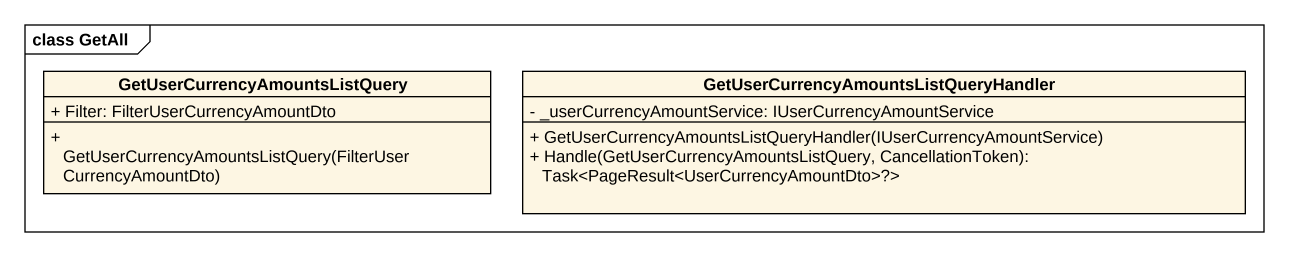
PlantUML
@startuml
mainframe class GetAll
hide circle
hide empty members
skinparam classAttributeIconSize 0
class "GetUserCurrencyAmountsListQuery" as GetUserCurrencyAmountsListQu {
  + Filter: FilterUserCurrencyAmountDto
  + GetUserCurrencyAmountsListQuery(FilterUserCurrencyAmountDto)
}
class "GetUserCurrencyAmountsListQueryHandler" as GetUserCurrencyAmountsListQu_2 {
  - _userCurrencyAmountService: IUserCurrencyAmountService
  + GetUserCurrencyAmountsListQueryHandler(IUserCurrencyAmountService)
  + Handle(GetUserCurrencyAmountsListQuery, CancellationToken): Task<PageResult<UserCurrencyAmountDto>?>
}
@enduml
